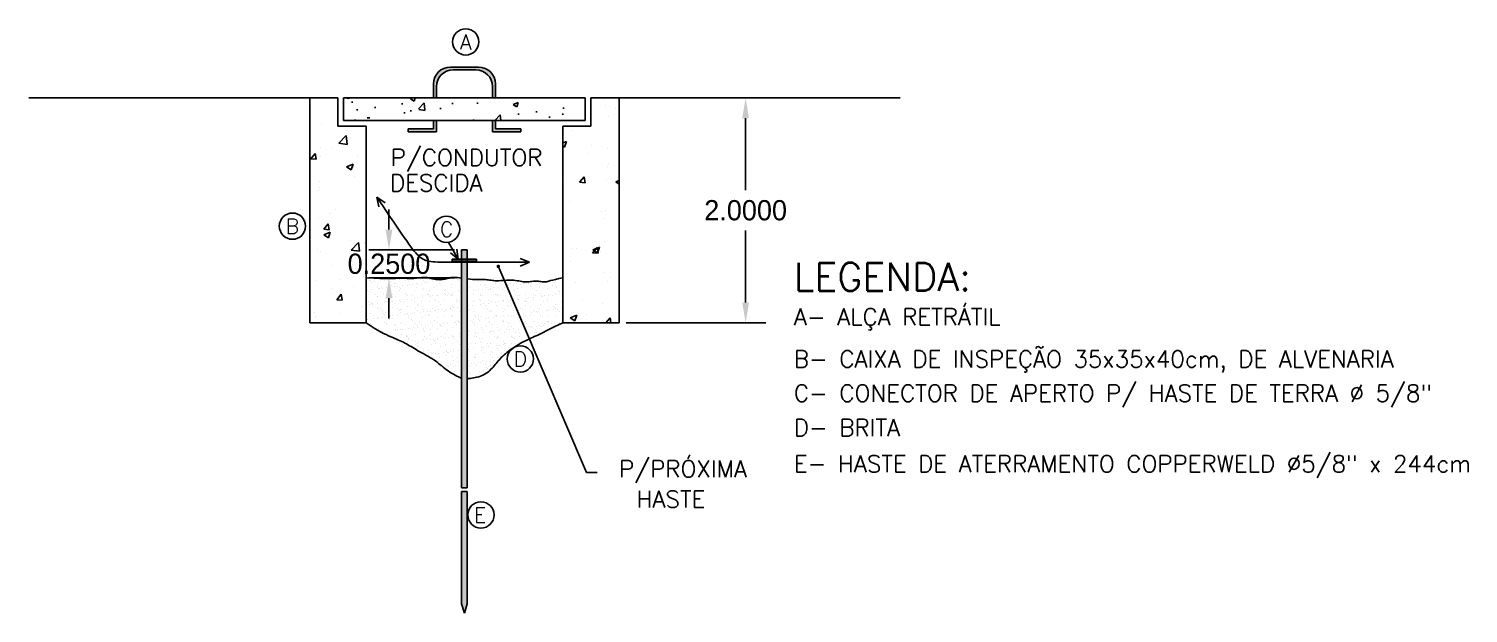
# Model space of a CAD drawing. Header units: millimetres. Extents: x -260 to 5539, y -1903 to 1459.
# Drawn here: x 2512.64 to 2525.44, y 785.87 to 791.07 of the extents above; entities that cross this region are included whole.
import ezdxf
from ezdxf.enums import TextEntityAlignment as Align

# ---------------------------------------------------------------- set-up
doc = ezdxf.new("R2010")
doc.units = ezdxf.units.MM
doc.layers.add('A-PEN-W', color=7, linetype='Continuous')
doc.styles.add('SIMPLEX', font='simplex.shx')
doc.dimstyles.get("Standard").update_dxf_attribs({"dimtxt": 0.18, "dimasz": 0.18, "dimexe": 0.18, "dimexo": 0.0625, "dimgap": 0.09, "dimtad": 0, "dimtih": 1, "dimtoh": 1, "dimdec": 4, "dimzin": 0, "dimdsep": 46, "dimtxsty": 'Standard', "dimcen": 0.09, "dimadec": 0, "dimazin": 0, "dimtfac": 1, "dimtdec": 4, "dimtofl": 0, "dimtmove": 0, "dimatfit": 3, "dimfxl": 1, "dimtolj": 1, "dimtzin": 0, "dimarcsym": 0})

# ---------------------------------------------------------------- blocks, each defined once
blk = doc.blocks.new('*D27')
at = {"color": 0, "lineweight": -2}
for p, q in [((531.398, 261.51), (532.641, 261.51)), ((532.461, 261.33), (532.461, 260.69)), ((532.461, 259.69), (532.461, 260.33)), ((531.398, 259.51), (532.641, 259.51))]:
    blk.add_line(p, q, dxfattribs=at)
at = {"color": 0}
for points in [[(532.431, 261.33), (532.491, 261.33), (532.461, 261.51)], [(532.431, 259.69), (532.491, 259.69), (532.461, 259.51)]]:
    blk.add_solid(points, dxfattribs=at)
at = {"layer": 'Defpoints', "color": 0}
for p in [(531.335, 261.51), (531.335, 259.51), (532.461, 259.51)]:
    blk.add_point(p, dxfattribs=at)
at = {"color": 0, "insert": (532.461, 260.51), "char_height": 0.18, "attachment_point": 5}
blk.add_mtext('\\A1;2.0000', dxfattribs=at)
blk = doc.blocks.new('*D28')
at = {"color": 0, "lineweight": -2}
for p, q in [((529.289, 260.339), (529.289, 260.519)), ((529.873, 260.159), (529.109, 260.159)), ((529.873, 259.909), (529.109, 259.909)), ((529.289, 259.729), (529.289, 259.549))]:
    blk.add_line(p, q, dxfattribs=at)
at = {"color": 0}
for points in [[(529.259, 260.339), (529.319, 260.339), (529.289, 260.159)], [(529.259, 259.729), (529.319, 259.729), (529.289, 259.909)]]:
    blk.add_solid(points, dxfattribs=at)
at = {"layer": 'Defpoints', "color": 0}
for p in [(529.935, 260.159), (529.289, 259.909), (529.935, 259.909)]:
    blk.add_point(p, dxfattribs=at)
at = {"color": 0, "insert": (529.289, 260.034), "char_height": 0.18, "attachment_point": 5}
blk.add_mtext('\\A1;0.2500', dxfattribs=at)
blk = doc.blocks.new('DOT')
at = {"color": 0, "linetype": 'ByBlock'}
blk.add_line((-0.5, 0), (-1, 0), dxfattribs=at)
at = {"color": 0, "linetype": 'ByBlock', "const_width": 0.5}
blk.add_lwpolyline([(-0.25, 0, 1), (0.25, 0, 1)], format="xyb", close=True, dxfattribs=at)
blk = doc.blocks.new('*X26')
at = {"color": 0}
for p, q in [((234.62, -599.76), (234.62, -599.76)), ((234.89, -606.01), (234.89, -606.01)), ((236.13, -600.98), (236.13, -600.98)), ((236.32, -606.76), (236.32, -606.76)), ((236.85, -600.9), (236.85, -600.9)), ((237.23, -602.15), (237.23, -602.15)), ((237.33, -605.69), (237.33, -605.69)), ((238.12, -601.71), (238.12, -601.71)), ((240.22, -604.89), (240.22, -604.89)), ((240.36, -603.65), (240.36, -603.65)), ((240.77, -605.4), (240.77, -605.4)), ((241.4, -605.15), (241.4, -605.15)), ((242.67, -604.61), (242.67, -604.61)), ((242.96, -604.94), (242.96, -604.94)), ((244.23, -600.68), (244.23, -600.68)), ((244.42, -606.46), (244.42, -606.46)), ((245.4, -604.62), (245.4, -604.62)), ((246.2, -600.88), (246.2, -600.88)), ((247.46, -601.69), (247.46, -601.69)), ((248.04, -603.69), (248.04, -603.69)), ((249.23, -602.26), (249.23, -602.26)), ((249.48, -604.09), (249.48, -604.09)), ((249.79, -602.76), (249.79, -602.76)), ((251.04, -603.88), (251.04, -603.88)), ((252.01, -604.59), (252.01, -604.59)), ((252.08, -600.58), (252.08, -600.58)), ((252.27, -606.36), (252.27, -606.36)), ((252.4, -605.15), (252.4, -605.15)), ((253.48, -603.56), (253.48, -603.56)), ((255.54, -600.87), (255.54, -600.87)), ((256.14, -603.4), (256.14, -603.4)), ((256.8, -601.67), (256.8, -601.67)), ((257.55, -603.02), (257.55, -603.02)), ((258.81, -600.13), (258.81, -600.13)), ((259.11, -602.82), (259.11, -602.82)), ((259.76, -600.62), (259.76, -600.62)), ((259.95, -606.4), (259.95, -606.4)), ((261.36, -604.57), (261.36, -604.57)), ((261.42, -602.52), (261.42, -602.52)), ((261.55, -602.5), (261.55, -602.5)), ((263.99, -603.3), (263.99, -603.3)), ((264.4, -605.26), (264.4, -605.26)), ((264.88, -600.85), (264.88, -600.85)), ((264.95, -605.76), (264.95, -605.76)), ((265.63, -601.96), (265.63, -601.96)), ((266.15, -601.65), (266.15, -601.65)), ((267.19, -601.76), (267.19, -601.76)), ((267.86, -600.33), (267.86, -600.33)), ((268.05, -606.11), (268.05, -606.11)), ((269.63, -601.43), (269.63, -601.43)), ((270.7, -604.56), (270.7, -604.56)), ((271.67, -603.33), (271.67, -603.33)), ((273.42, -602.62), (273.42, -602.62)), ((273.7, -600.9), (273.7, -600.9)), ((273.97, -603.13), (273.97, -603.13)), ((274.22, -600.83), (274.22, -600.83)), ((275.26, -600.69), (275.26, -600.69)), ((275.49, -601.64), (275.49, -601.64)), ((275.71, -600.23), (275.71, -600.23)), ((275.9, -606.01), (275.9, -606.01)), ((276.58, -605.52), (276.58, -605.52)), ((277.7, -600.37), (277.7, -600.37)), ((279.77, -603.04), (279.77, -603.04)), ((280.04, -604.54), (280.04, -604.54)), ((281.78, -599.83), (281.78, -599.83)), ((282.44, -599.99), (282.44, -599.99)), ((282.99, -600.5), (282.99, -600.5)), ((283.34, -599.63), (283.34, -599.63)), ((283.39, -600.27), (283.39, -600.27)), ((283.57, -600.81), (283.57, -600.81)), ((283.58, -606.05), (283.58, -606.05)), ((284.83, -601.62), (284.83, -601.62)), ((234.36, -610.42), (234.36, -610.42)), ((235.75, -612.14), (235.75, -612.14)), ((236.09, -613.62), (236.09, -613.62)), ((236.51, -612.54), (236.51, -612.54)), ((237.35, -613.16), (237.35, -613.16)), ((237.65, -613.41), (237.65, -613.41)), ((237.9, -613.66), (237.9, -613.66)), ((239.28, -608.41), (239.28, -608.41)), ((240.09, -613.09), (240.09, -613.09)), ((240.54, -609.22), (240.54, -609.22)), ((240.55, -609.43), (240.55, -609.43)), ((243.38, -607.79), (243.38, -607.79)), ((244.17, -612.55), (244.17, -612.55)), ((244.61, -612.25), (244.61, -612.25)), ((245.1, -612.12), (245.1, -612.12)), ((245.73, -612.35), (245.73, -612.35)), ((246.36, -610.52), (246.36, -610.52)), ((246.92, -611.03), (246.92, -611.03)), ((248.17, -612.03), (248.17, -612.03)), ((248.23, -609.47), (248.23, -609.47)), ((248.62, -608.39), (248.62, -608.39)), ((249.53, -613.42), (249.53, -613.42)), ((249.88, -609.2), (249.88, -609.2)), ((252.24, -611.49), (252.24, -611.49)), ((252.46, -612.14), (252.46, -612.14)), ((253.8, -611.28), (253.8, -611.28)), ((254.44, -612.1), (254.44, -612.1)), ((255.38, -607.89), (255.38, -607.89)), ((255.94, -608.4), (255.94, -608.4)), ((256.24, -610.96), (256.24, -610.96)), ((256.33, -609.18), (256.33, -609.18)), ((257.96, -608.38), (257.96, -608.38)), ((258.55, -610.79), (258.55, -610.79)), ((259.23, -609.18), (259.23, -609.18)), ((260.14, -612.18), (260.14, -612.18)), ((260.32, -610.43), (260.32, -610.43)), ((261.53, -613.52), (261.53, -613.52)), ((261.88, -610.22), (261.88, -610.22)), ((262.09, -614.03), (262.09, -614.03)), ((263.78, -612.09), (263.78, -612.09)), ((264.18, -609.08), (264.18, -609.08)), ((264.32, -609.9), (264.32, -609.9)), ((267.3, -608.36), (267.3, -608.36)), ((267.56, -608.16), (267.56, -608.16)), ((268.24, -611.89), (268.24, -611.89)), ((268.39, -609.36), (268.39, -609.36)), ((268.57, -609.17), (268.57, -609.17)), ((269.95, -609.16), (269.95, -609.16)), ((270.55, -610.89), (270.55, -610.89)), ((271.1, -611.4), (271.1, -611.4)), ((271.86, -609.11), (271.86, -609.11)), ((272.39, -608.84), (272.39, -608.84)), ((273.12, -612.07), (273.12, -612.07)), ((273.71, -613.79), (273.71, -613.79)), ((276.09, -611.79), (276.09, -611.79)), ((276.47, -608.3), (276.47, -608.3)), ((276.65, -608.34), (276.65, -608.34)), ((277.91, -609.15), (277.91, -609.15)), ((278.03, -608.1), (278.03, -608.1)), ((279.57, -608.26), (279.57, -608.26)), ((279.96, -608.82), (279.96, -608.82)), ((280.12, -608.76), (280.12, -608.76)), ((280.47, -607.77), (280.47, -607.77)), ((282.46, -612.05), (282.46, -612.05)), ((282.73, -611.16), (282.73, -611.16)), ((283.77, -611.83), (283.77, -611.83)), ((284.54, -607.24), (284.54, -607.24)), ((234.48, -621.42), (234.48, -621.42)), ((234.78, -621.56), (234.78, -621.56)), ((235.03, -621.93), (235.03, -621.93)), ((236.7, -618.32), (236.7, -618.32)), ((238.18, -619.65), (238.18, -619.65)), ((238.86, -621.02), (238.86, -621.02)), ((240.42, -620.81), (240.42, -620.81)), ((240.51, -616.05), (240.51, -616.05)), ((240.74, -615.21), (240.74, -615.21)), ((240.93, -620.99), (240.93, -620.99)), ((241.7, -615.92), (241.7, -615.92)), ((242.86, -620.49), (242.86, -620.49)), ((242.96, -616.73), (242.96, -616.73)), ((243.5, -618.79), (243.5, -618.79)), ((244.05, -619.3), (244.05, -619.3)), ((244.8, -618.03), (244.8, -618.03)), ((246.66, -621.69), (246.66, -621.69)), ((246.93, -619.96), (246.93, -619.96)), ((247.52, -619.63), (247.52, -619.63)), ((248.42, -615.25), (248.42, -615.25)), ((248.49, -619.75), (248.49, -619.75)), ((248.6, -621.03), (248.6, -621.03)), ((250.93, -619.43), (250.93, -619.43)), ((251.04, -615.91), (251.04, -615.91)), ((252.31, -616.71), (252.31, -616.71)), ((252.51, -616.16), (252.51, -616.16)), ((252.65, -617.93), (252.65, -617.93)), ((253.07, -616.66), (253.07, -616.66)), ((255.01, -618.89), (255.01, -618.89)), ((255.68, -619.06), (255.68, -619.06)), ((256.52, -614.96), (256.52, -614.96)), ((256.57, -618.69), (256.57, -618.69)), ((256.71, -620.74), (256.71, -620.74)), ((256.86, -619.61), (256.86, -619.61)), ((258.66, -621.79), (258.66, -621.79)), ((259.01, -618.37), (259.01, -618.37)), ((260.32, -617.96), (260.32, -617.96)), ((260.38, -615.89), (260.38, -615.89)), ((261.65, -616.7), (261.65, -616.7)), ((263.08, -617.83), (263.08, -617.83)), ((264.37, -614.86), (264.37, -614.86)), ((264.56, -620.64), (264.56, -620.64)), ((264.64, -617.62), (264.64, -617.62)), ((264.7, -616.42), (264.7, -616.42)), ((266.2, -619.6), (266.2, -619.6)), ((267.08, -617.3), (267.08, -617.3)), ((267.68, -619.16), (267.68, -619.16)), ((268.23, -619.67), (268.23, -619.67)), ((268.43, -617.67), (268.43, -617.67)), ((269.73, -615.87), (269.73, -615.87)), ((270.84, -622.06), (270.84, -622.06)), ((270.99, -616.68), (270.99, -616.68)), ((271.16, -616.77), (271.16, -616.77)), ((272.05, -614.89), (272.05, -614.89)), ((272.23, -620.67), (272.23, -620.67)), ((272.72, -616.56), (272.72, -616.56)), ((275.16, -616.24), (275.16, -616.24)), ((275.55, -619.58), (275.55, -619.58)), ((276.28, -617.57), (276.28, -617.57)), ((276.7, -616.53), (276.7, -616.53)), ((277.25, -617.03), (277.25, -617.03)), ((279.07, -615.86), (279.07, -615.86)), ((279.23, -615.7), (279.23, -615.7)), ((279.86, -619.42), (279.86, -619.42)), ((280.15, -614.6), (280.15, -614.6)), ((280.33, -616.66), (280.33, -616.66)), ((280.34, -620.38), (280.34, -620.38)), ((280.79, -615.5), (280.79, -615.5)), ((282.85, -622.16), (282.85, -622.16)), ((283.23, -615.18), (283.23, -615.18)), ((283.95, -617.61), (283.95, -617.61)), ((284.89, -619.56), (284.89, -619.56)), ((234.78, -623.45), (234.78, -623.45)), ((236.04, -624.26), (236.04, -624.26)), ((236.88, -624.1), (236.88, -624.1)), ((237.64, -624.32), (237.64, -624.32)), ((240.6, -627.16), (240.6, -627.16)), ((240.63, -627.06), (240.63, -627.06)), ((241.12, -626.77), (241.12, -626.77)), ((241.18, -627.56), (241.18, -627.56)), ((243.18, -628.22), (243.18, -628.22)), ((244.12, -623.44), (244.12, -623.44)), ((244.99, -623.81), (244.99, -623.81)), ((245.18, -629.59), (245.18, -629.59)), ((245.39, -624.24), (245.39, -624.24)), ((245.62, -627.9), (245.62, -627.9)), ((248.79, -626.81), (248.79, -626.81)), ((249.64, -624.42), (249.64, -624.42)), ((249.7, -627.36), (249.7, -627.36)), ((249.94, -627.14), (249.94, -627.14)), ((250.2, -624.93), (250.2, -624.93)), ((251.26, -627.15), (251.26, -627.15)), ((252.81, -627.32), (252.81, -627.32)), ((252.84, -623.71), (252.84, -623.71)), ((253.03, -629.49), (253.03, -629.49)), ((253.46, -623.42), (253.46, -623.42)), ((253.7, -626.83), (253.7, -626.83)), ((254.73, -624.23), (254.73, -624.23)), ((256.9, -626.52), (256.9, -626.52)), ((257.77, -626.3), (257.77, -626.3)), ((259.22, -622.3), (259.22, -622.3)), ((259.28, -627.13), (259.28, -627.13)), ((259.33, -626.09), (259.33, -626.09)), ((260.51, -623.74), (260.51, -623.74)), ((260.7, -629.52), (260.7, -629.52)), ((261.77, -625.77), (261.77, -625.77)), ((261.83, -624.69), (261.83, -624.69)), ((262.81, -623.4), (262.81, -623.4)), ((264.07, -624.21), (264.07, -624.21)), ((264.75, -626.42), (264.75, -626.42)), ((264.81, -627.43), (264.81, -627.43)), ((265.36, -627.93), (265.36, -627.93)), ((265.85, -625.23), (265.85, -625.23)), ((267.41, -625.03), (267.41, -625.03)), ((268.62, -623.45), (268.62, -623.45)), ((268.63, -627.11), (268.63, -627.11)), ((268.81, -629.23), (268.81, -629.23)), ((269.85, -624.71), (269.85, -624.71)), ((272.15, -623.39), (272.15, -623.39)), ((272.42, -626.46), (272.42, -626.46)), ((273.41, -624.19), (273.41, -624.19)), ((273.83, -624.79), (273.83, -624.79)), ((273.92, -624.17), (273.92, -624.17)), ((274.38, -625.3), (274.38, -625.3)), ((275.49, -623.97), (275.49, -623.97)), ((276.47, -623.35), (276.47, -623.35)), ((276.66, -629.13), (276.66, -629.13)), ((276.99, -627.69), (276.99, -627.69)), ((277.92, -623.64), (277.92, -623.64)), ((277.97, -627.09), (277.97, -627.09)), ((280.53, -626.16), (280.53, -626.16)), ((281.49, -623.37), (281.49, -623.37)), ((282, -623.11), (282, -623.11)), ((282.76, -624.17), (282.76, -624.17)), ((283.4, -622.67), (283.4, -622.67)), ((283.56, -622.9), (283.56, -622.9)), ((284.14, -623.39), (284.14, -623.39)), ((284.33, -629.17), (284.33, -629.17)), ((255.79, -630.06), (255.79, -630.06)), ((255.89, -630.93), (255.89, -630.93)), ((256.35, -630.57), (256.35, -630.57)), ((256.46, -634.24), (256.46, -634.24)), ((257.09, -632.3), (257.09, -632.3)), ((257.15, -631.74), (257.15, -631.74)), ((258.96, -632.96), (258.96, -632.96)), ((260.54, -633.7), (260.54, -633.7)), ((260.89, -635.3), (260.89, -635.3)), ((261.71, -634.64), (261.71, -634.64)), ((261.94, -635.69), (261.94, -635.69)), ((262.1, -633.49), (262.1, -633.49)), ((262.5, -636.2), (262.5, -636.2)), ((264.54, -633.17), (264.54, -633.17)), ((264.94, -632.2), (264.94, -632.2)), ((265.23, -630.91), (265.23, -630.91)), ((266.49, -631.72), (266.49, -631.72)), ((267.97, -630.32), (267.97, -630.32)), ((268.61, -632.64), (268.61, -632.64)), ((268.99, -635.01), (268.99, -635.01)), ((270.18, -632.43), (270.18, -632.43)), ((270.96, -633.06), (270.96, -633.06)), ((271.05, -634.62), (271.05, -634.62)), ((271.51, -633.57), (271.51, -633.57)), ((272.61, -632.24), (272.61, -632.24)), ((272.62, -632.11), (272.62, -632.11)), ((274.12, -635.96), (274.12, -635.96)), ((274.57, -630.9), (274.57, -630.9)), ((275.84, -631.7), (275.84, -631.7)), ((276.69, -631.57), (276.69, -631.57)), ((276.85, -634.91), (276.85, -634.91)), ((278.25, -631.37), (278.25, -631.37)), ((279.98, -630.43), (279.98, -630.43)), ((280.39, -634.61), (280.39, -634.61)), ((280.53, -630.93), (280.53, -630.93)), ((280.69, -631.05), (280.69, -631.05)), ((280.71, -631.94), (280.71, -631.94)), ((283.14, -633.33), (283.14, -633.33)), ((283.91, -630.88), (283.91, -630.88)), ((284.52, -634.95), (284.52, -634.95)), ((284.77, -630.51), (284.77, -630.51)), ((285.18, -631.69), (285.18, -631.69)), ((265.1, -638.59), (265.1, -638.59)), ((265.13, -637.98), (265.13, -637.98)), ((267.31, -640.58), (267.31, -640.58)), ((267.65, -638.43), (267.65, -638.43)), ((268.09, -641.33), (268.09, -641.33)), ((268.64, -641.83), (268.64, -641.83)), ((268.92, -639.23), (268.92, -639.23)), ((269.18, -640.79), (269.18, -640.79)), ((271.38, -640.04), (271.38, -640.04)), ((272.8, -638.02), (272.8, -638.02)), ((272.94, -639.83), (272.94, -639.83)), ((272.99, -643.8), (272.99, -643.8)), ((273.47, -642.13), (273.47, -642.13)), ((275.38, -639.51), (275.38, -639.51)), ((276.99, -638.41), (276.99, -638.41)), ((277.04, -640.69), (277.04, -640.69)), ((277.11, -638.69), (277.11, -638.69)), ((277.66, -639.2), (277.66, -639.2)), ((278.26, -639.22), (278.26, -639.22)), ((279.46, -638.98), (279.46, -638.98)), ((280.27, -641.59), (280.27, -641.59)), ((280.9, -637.72), (280.9, -637.72)), ((281.02, -638.77), (281.02, -638.77)), ((281.09, -643.5), (281.09, -643.5)), ((282.81, -642.12), (282.81, -642.12)), ((283.26, -644.33), (283.26, -644.33)), ((283.46, -638.45), (283.46, -638.45)), ((283.81, -644.84), (283.81, -644.84)), ((284.71, -640.73), (284.71, -640.73)), ((275.71, -647.24), (275.71, -647.24)), ((277.23, -646.47), (277.23, -646.47)), ((278.15, -646.92), (278.15, -646.92)), ((279.42, -645.92), (279.42, -645.92)), ((280.68, -646.73), (280.68, -646.73)), ((281.28, -649.29), (281.28, -649.29)), ((282.22, -646.38), (282.22, -646.38)), ((283.78, -646.17), (283.78, -646.17)), ((284.9, -646.51), (284.9, -646.51)), ((285.09, -652.29), (285.09, -652.29)), ((285.24, -649.63), (285.24, -649.63))]:
    blk.add_line(p, q, dxfattribs=at)
blk = doc.blocks.new('*X25')
at = {"color": 0}
for p, q in [((288.54, -606.71), (288.54, -606.71)), ((288.59, -605.63), (288.59, -605.63)), ((289.14, -606.13), (289.14, -606.13)), ((289.38, -604.52), (289.38, -604.52)), ((291.68, -605.75), (291.68, -605.75)), ((292.62, -606.17), (292.62, -606.17)), ((292.91, -600.8), (292.91, -600.8)), ((294.17, -601.6), (294.17, -601.6)), ((294.18, -605.97), (294.18, -605.97)), ((295.3, -602.98), (295.3, -602.98)), ((296.62, -605.65), (296.62, -605.65)), ((297.61, -602.99), (297.61, -602.99)), ((298.16, -603.5), (298.16, -603.5)), ((298.73, -604.51), (298.73, -604.51)), ((299.53, -605.65), (299.53, -605.65)), ((300.69, -605.11), (300.69, -605.11)), ((300.77, -605.89), (300.77, -605.89)), ((302.25, -604.91), (302.25, -604.91)), ((303.4, -602.69), (303.4, -602.69)), ((303.52, -601.59), (303.52, -601.59)), ((304.69, -604.58), (304.69, -604.58)), ((307.21, -605.69), (307.21, -605.69)), ((308.07, -604.49), (308.07, -604.49)), ((308.77, -604.05), (308.77, -604.05)), ((309.79, -603.26), (309.79, -603.26)), ((310.33, -603.84), (310.33, -603.84)), ((311.25, -602.59), (311.25, -602.59)), ((311.59, -600.76), (311.59, -600.76)), ((312.77, -603.52), (312.77, -603.52)), ((312.77, -605.99), (312.77, -605.99)), ((312.86, -601.57), (312.86, -601.57)), ((313.33, -606.5), (313.33, -606.5)), ((315.31, -605.4), (315.31, -605.4)), ((316.84, -602.99), (316.84, -602.99)), ((317.41, -604.47), (317.41, -604.47)), ((318.41, -602.78), (318.41, -602.78)), ((318.93, -602.62), (318.93, -602.62)), ((320.84, -602.46), (320.84, -602.46)), ((321.79, -603.36), (321.79, -603.36)), ((322.2, -601.55), (322.2, -601.55)), ((322.34, -603.87), (322.34, -603.87)), ((323.16, -605.3), (323.16, -605.3)), ((324.92, -601.92), (324.92, -601.92)), ((324.95, -606.26), (324.95, -606.26)), ((326.48, -601.72), (326.48, -601.72)), ((326.75, -604.45), (326.75, -604.45)), ((327.03, -602.33), (327.03, -602.33)), ((330.84, -605.34), (330.84, -605.34)), ((331.54, -601.54), (331.54, -601.54)), ((333.97, -603.63), (333.97, -603.63)), ((334.56, -600.65), (334.56, -600.65)), ((334.88, -602.23), (334.88, -602.23)), ((336.1, -604.44), (336.1, -604.44)), ((336.96, -606.36), (336.96, -606.36)), ((337, -600.33), (337, -600.33)), ((338.94, -605.04), (338.94, -605.04)), ((288.87, -614.44), (288.87, -614.44)), ((291.31, -614.11), (291.31, -614.11)), ((291.75, -608.52), (291.75, -608.52)), ((291.81, -612.03), (291.81, -612.03)), ((291.87, -611.53), (291.87, -611.53)), ((294.74, -611.26), (294.74, -611.26)), ((295.29, -611.77), (295.29, -611.77)), ((295.33, -608.31), (295.33, -608.31)), ((295.38, -613.58), (295.38, -613.58)), ((295.49, -608.76), (295.49, -608.76)), ((296.6, -609.12), (296.6, -609.12)), ((296.95, -613.37), (296.95, -613.37)), ((297.9, -614.16), (297.9, -614.16)), ((299.38, -613.05), (299.38, -613.05)), ((299.72, -611.43), (299.72, -611.43)), ((301.15, -612.02), (301.15, -612.02)), ((303.46, -612.51), (303.46, -612.51)), ((303.59, -608.47), (303.59, -608.47)), ((303.75, -608.63), (303.75, -608.63)), ((303.78, -614.25), (303.78, -614.25)), ((304.31, -609.13), (304.31, -609.13)), ((304.67, -608.29), (304.67, -608.29)), ((305.02, -612.31), (305.02, -612.31)), ((305.94, -609.1), (305.94, -609.1)), ((306.92, -611.52), (306.92, -611.52)), ((307.4, -611.47), (307.4, -611.47)), ((307.46, -611.99), (307.46, -611.99)), ((309.9, -614.26), (309.9, -614.26)), ((310.49, -612), (310.49, -612)), ((311.44, -608.37), (311.44, -608.37)), ((311.53, -611.45), (311.53, -611.45)), ((311.63, -614.15), (311.63, -614.15)), ((313.1, -611.25), (313.1, -611.25)), ((314.02, -608.28), (314.02, -608.28)), ((315.28, -609.08), (315.28, -609.08)), ((315.5, -611.18), (315.5, -611.18)), ((315.54, -610.92), (315.54, -610.92)), ((315.94, -608.89), (315.94, -608.89)), ((318.92, -611.63), (318.92, -611.63)), ((319.12, -608.4), (319.12, -608.4)), ((319.3, -614.18), (319.3, -614.18)), ((319.47, -612.13), (319.47, -612.13)), ((319.61, -610.39), (319.61, -610.39)), ((319.83, -611.98), (319.83, -611.98)), ((321.17, -610.18), (321.17, -610.18)), ((323.35, -611.08), (323.35, -611.08)), ((323.36, -608.26), (323.36, -608.26)), ((323.61, -609.86), (323.61, -609.86)), ((324.62, -609.07), (324.62, -609.07)), ((327.22, -608.11), (327.22, -608.11)), ((327.41, -613.89), (327.41, -613.89)), ((327.69, -609.33), (327.69, -609.33)), ((327.94, -608.99), (327.94, -608.99)), ((328.49, -609.5), (328.49, -609.5)), ((329.18, -611.97), (329.18, -611.97)), ((329.25, -609.12), (329.25, -609.12)), ((331.02, -611.12), (331.02, -611.12)), ((331.1, -611.89), (331.1, -611.89)), ((331.69, -608.8), (331.69, -608.8)), ((332.7, -608.24), (332.7, -608.24)), ((333.97, -609.05), (333.97, -609.05)), ((335.07, -608.01), (335.07, -608.01)), ((335.26, -613.79), (335.26, -613.79)), ((335.76, -608.26), (335.76, -608.26)), ((337.32, -608.06), (337.32, -608.06)), ((337.51, -606.87), (337.51, -606.87)), ((338.52, -611.95), (338.52, -611.95)), ((339.13, -610.82), (339.13, -610.82)), ((288.41, -615.84), (288.41, -615.84)), ((288.88, -616.79), (288.88, -616.79)), ((289.68, -616.65), (289.68, -616.65)), ((290.07, -622.04), (290.07, -622.04)), ((291.64, -621.84), (291.64, -621.84)), ((291.87, -619.53), (291.87, -619.53)), ((292.06, -617.31), (292.06, -617.31)), ((292.42, -620.03), (292.42, -620.03)), ((294.08, -621.52), (294.08, -621.52)), ((294.23, -619.55), (294.23, -619.55)), ((295.67, -614.54), (295.67, -614.54)), ((295.86, -620.32), (295.86, -620.32)), ((297.75, -615.82), (297.75, -615.82)), ((298.15, -620.98), (298.15, -620.98)), ((299.02, -616.63), (299.02, -616.63)), ((299.71, -620.78), (299.71, -620.78)), ((299.91, -617.21), (299.91, -617.21)), ((300.89, -616.89), (300.89, -616.89)), ((301.44, -617.4), (301.44, -617.4)), ((302.15, -620.45), (302.15, -620.45)), ((303.57, -619.53), (303.57, -619.53)), ((303.97, -620.03), (303.97, -620.03)), ((304.05, -619.79), (304.05, -619.79)), ((306.23, -619.92), (306.23, -619.92)), ((307.1, -615.81), (307.1, -615.81)), ((307.58, -617.25), (307.58, -617.25)), ((307.79, -619.71), (307.79, -619.71)), ((308.36, -616.61), (308.36, -616.61)), ((310.23, -619.39), (310.23, -619.39)), ((310.46, -614.77), (310.46, -614.77)), ((311.82, -619.93), (311.82, -619.93)), ((312.92, -619.51), (312.92, -619.51)), ((313.07, -617.16), (313.07, -617.16)), ((314.3, -618.85), (314.3, -618.85)), ((315.69, -616.96), (315.69, -616.96)), ((315.86, -618.65), (315.86, -618.65)), ((316.05, -619.9), (316.05, -619.9)), ((316.44, -615.79), (316.44, -615.79)), ((316.61, -620.4), (316.61, -620.4)), ((317.7, -616.59), (317.7, -616.59)), ((318.3, -618.33), (318.3, -618.33)), ((319.49, -619.96), (319.49, -619.96)), ((322.08, -614.53), (322.08, -614.53)), ((322.26, -619.5), (322.26, -619.5)), ((322.38, -617.79), (322.38, -617.79)), ((323.54, -616.86), (323.54, -616.86)), ((323.94, -617.59), (323.94, -617.59)), ((325.07, -617.26), (325.07, -617.26)), ((325.62, -617.77), (325.62, -617.77)), ((325.78, -615.77), (325.78, -615.77)), ((326.38, -617.27), (326.38, -617.27)), ((327.05, -616.58), (327.05, -616.58)), ((327.6, -619.67), (327.6, -619.67)), ((328.23, -620.16), (328.23, -620.16)), ((330.45, -616.73), (330.45, -616.73)), ((331.21, -616.9), (331.21, -616.9)), ((331.6, -619.48), (331.6, -619.48)), ((332.01, -616.52), (332.01, -616.52)), ((334.09, -614.63), (334.09, -614.63)), ((334.45, -616.2), (334.45, -616.2)), ((334.64, -615.14), (334.64, -615.14)), ((335.12, -615.75), (335.12, -615.75)), ((335.45, -619.57), (335.45, -619.57)), ((336.39, -616.56), (336.39, -616.56)), ((337.25, -617.53), (337.25, -617.53)), ((338.53, -615.67), (338.53, -615.67)), ((288.38, -626.06), (288.38, -626.06)), ((289, -627.79), (289, -627.79)), ((289.55, -628.3), (289.55, -628.3)), ((290.83, -623.35), (290.83, -623.35)), ((292.1, -624.16), (292.1, -624.16)), ((292.25, -623.1), (292.25, -623.1)), ((292.44, -628.88), (292.44, -628.88)), ((292.84, -629.45), (292.84, -629.45)), ((294.4, -629.24), (294.4, -629.24)), ((295.03, -622.43), (295.03, -622.43)), ((296.05, -626.1), (296.05, -626.1)), ((296.65, -627.06), (296.65, -627.06)), ((296.84, -628.92), (296.84, -628.92)), ((298.02, -625.16), (298.02, -625.16)), ((298.57, -625.67), (298.57, -625.67)), ((300.1, -623), (300.1, -623)), ((300.18, -623.33), (300.18, -623.33)), ((300.29, -628.78), (300.29, -628.78)), ((300.92, -628.38), (300.92, -628.38)), ((301.18, -628.06), (301.18, -628.06)), ((301.44, -624.14), (301.44, -624.14)), ((302.48, -628.18), (302.48, -628.18)), ((304.16, -625.81), (304.16, -625.81)), ((304.92, -627.86), (304.92, -627.86)), ((306, -627.04), (306, -627.04)), ((307.03, -622.53), (307.03, -622.53)), ((307.59, -623.04), (307.59, -623.04)), ((307.77, -623.03), (307.77, -623.03)), ((307.96, -628.81), (307.96, -628.81)), ((308.99, -627.32), (308.99, -627.32)), ((309.52, -623.32), (309.52, -623.32)), ((310.2, -625.43), (310.2, -625.43)), ((310.55, -627.12), (310.55, -627.12)), ((310.78, -624.12), (310.78, -624.12)), ((312.01, -625.71), (312.01, -625.71)), ((312.99, -626.79), (312.99, -626.79)), ((313.18, -628.16), (313.18, -628.16)), ((313.74, -628.67), (313.74, -628.67)), ((315.34, -627.03), (315.34, -627.03)), ((315.88, -622.74), (315.88, -622.74)), ((316.06, -628.52), (316.06, -628.52)), ((317.07, -626.26), (317.07, -626.26)), ((318.63, -626.05), (318.63, -626.05)), ((318.86, -623.3), (318.86, -623.3)), ((319.22, -622.79), (319.22, -622.79)), ((319.68, -625.74), (319.68, -625.74)), ((320.13, -624.11), (320.13, -624.11)), ((321.07, -625.73), (321.07, -625.73)), ((322.2, -625.53), (322.2, -625.53)), ((322.75, -626.04), (322.75, -626.04)), ((323.73, -622.64), (323.73, -622.64)), ((323.92, -628.42), (323.92, -628.42)), ((324.68, -627.01), (324.68, -627.01)), ((325.14, -625.2), (325.14, -625.2)), ((325.36, -628.43), (325.36, -628.43)), ((326.7, -624.99), (326.7, -624.99)), ((327.79, -625.45), (327.79, -625.45)), ((328.2, -623.28), (328.2, -623.28)), ((329.14, -624.67), (329.14, -624.67)), ((329.47, -624.09), (329.47, -624.09)), ((331.22, -622.9), (331.22, -622.9)), ((331.4, -622.68), (331.4, -622.68)), ((331.77, -623.4), (331.77, -623.4)), ((333.22, -624.13), (333.22, -624.13)), ((334.38, -625.8), (334.38, -625.8)), ((334.78, -623.93), (334.78, -623.93)), ((337.22, -623.61), (337.22, -623.61)), ((337.55, -623.27), (337.55, -623.27)), ((288.57, -631.84), (288.57, -631.84)), ((288.77, -629.98), (288.77, -629.98)), ((289.73, -634.59), (289.73, -634.59)), ((291.53, -637.39), (291.53, -637.39)), ((292.16, -630.69), (292.16, -630.69)), ((292.62, -634.66), (292.62, -634.66)), ((293.26, -630.86), (293.26, -630.86)), ((294.52, -631.67), (294.52, -631.67)), ((295.15, -633.43), (295.15, -633.43)), ((295.61, -636.85), (295.61, -636.85)), ((295.7, -633.94), (295.7, -633.94)), ((296.24, -631.88), (296.24, -631.88)), ((297.17, -636.65), (297.17, -636.65)), ((298.31, -636.33), (298.31, -636.33)), ((299.08, -634.57), (299.08, -634.57)), ((299.61, -636.32), (299.61, -636.32)), ((300.48, -634.56), (300.48, -634.56)), ((302.6, -630.85), (302.6, -630.85)), ((303.68, -635.79), (303.68, -635.79)), ((303.86, -631.65), (303.86, -631.65)), ((304.16, -630.8), (304.16, -630.8)), ((304.34, -631.59), (304.34, -631.59)), ((304.53, -637.37), (304.53, -637.37)), ((304.72, -631.3), (304.72, -631.3)), ((305.24, -635.58), (305.24, -635.58)), ((307.33, -633.69), (307.33, -633.69)), ((307.68, -635.26), (307.68, -635.26)), ((308.15, -634.59), (308.15, -634.59)), ((308.42, -634.55), (308.42, -634.55)), ((310.31, -636.43), (310.31, -636.43)), ((310.87, -636.94), (310.87, -636.94)), ((311.76, -634.72), (311.76, -634.72)), ((311.94, -630.83), (311.94, -630.83)), ((312.2, -631.49), (312.2, -631.49)), ((313.21, -631.64), (313.21, -631.64)), ((313.32, -634.52), (313.32, -634.52)), ((315.76, -634.2), (315.76, -634.2)), ((316.25, -634.3), (316.25, -634.3)), ((316.35, -631.06), (316.35, -631.06)), ((319.87, -631.53), (319.87, -631.53)), ((321.28, -630.81), (321.28, -630.81)), ((288.76, -637.62), (288.76, -637.62)), ((288.95, -643.4), (288.95, -643.4)), ((289.09, -637.71), (289.09, -637.71)), ((289.29, -638.96), (289.29, -638.96)), ((291.86, -645.11), (291.86, -645.11)), ((292.16, -642.1), (292.16, -642.1)), ((292.28, -641.7), (292.28, -641.7)), ((292.81, -640.44), (292.81, -640.44)), ((292.83, -642.2), (292.83, -642.2)), ((294.3, -644.79), (294.3, -644.79)), ((295.44, -644.59), (295.44, -644.59)), ((295.68, -638.38), (295.68, -638.38)), ((296.43, -637.66), (296.43, -637.66)), ((296.62, -643.44), (296.62, -643.44)), ((296.94, -639.18), (296.94, -639.18)), ((298.37, -644.25), (298.37, -644.25)), ((299.93, -644.05), (299.93, -644.05)), ((300.67, -640.34), (300.67, -640.34)), ((301.29, -639.06), (301.29, -639.06)), ((301.5, -642.08), (301.5, -642.08)), ((301.85, -639.57), (301.85, -639.57)), ((302.37, -643.73), (302.37, -643.73)), ((304.46, -641.96), (304.46, -641.96)), ((304.72, -643.15), (304.72, -643.15)), ((305.02, -638.36), (305.02, -638.36)), ((306.29, -639.17), (306.29, -639.17)), ((288.76, -645.91), (288.76, -645.91)), ((289.13, -649.19), (289.13, -649.19)), ((289.41, -649.96), (289.41, -649.96)), ((289.96, -650.47), (289.96, -650.47)), ((290.03, -646.71), (290.03, -646.71)), ((290.3, -645.32), (290.3, -645.32)), ((293, -646.22), (293, -646.22)), ((293.19, -652), (293.19, -652)), ((294.58, -649.61), (294.58, -649.61)), ((296.81, -649.22), (296.81, -649.22)), ((298.1, -645.89), (298.1, -645.89)), ((298.43, -647.33), (298.43, -647.33)), ((298.98, -647.84), (298.98, -647.84)), ((299.37, -646.69), (299.37, -646.69)), ((300.85, -646.12), (300.85, -646.12)), ((288.99, -653.26), (288.99, -653.26))]:
    blk.add_line(p, q, dxfattribs=at)
blk = doc.blocks.new('*X24')
at = {"color": 0}
for p, q in [((361.59, -504.76), (361.59, -504.76)), ((362.26, -507.78), (362.26, -507.78)), ((363.81, -513.57), (363.81, -513.57)), ((367.55, -509.27), (367.55, -509.27)), ((210.63, -517.86), (210.63, -517.86)), ((344.42, -520.75), (344.42, -520.75)), ((210.04, -530), (210.04, -530)), ((215.8, -529.79), (215.8, -529.79)), ((219.06, -527.7), (219.06, -527.7)), ((219.75, -527.66), (223.64, -523.61)), ((219.75, -527.66), (224.19, -528.35)), ((222.55, -528.36), (222.55, -528.36)), ((224.19, -528.35), (223.64, -523.61)), ((339.26, -527.53), (341.18, -526.79)), ((339.26, -529.2), (340.16, -529.81)), ((340.16, -529.81), (341.18, -526.79)), ((354.4, -528.99), (354.4, -528.99)), ((204.71, -535.95), (207.13, -533.07)), ((204.71, -535.95), (207.7, -536.21)), ((207.7, -536.21), (207.12, -533.07)), ((210.02, -534.51), (210.02, -534.51)), ((229.61, -534.41), (229.61, -534.41)), ((352.52, -533.33), (352.52, -533.33)), ((363.2, -530.21), (363.2, -530.21)), ((223.81, -540.26), (227.31, -538.91)), ((223.81, -540.26), (226.29, -541.94)), ((226.29, -541.94), (227.31, -538.91)), ((227.78, -540.77), (227.78, -540.77)), ((363.06, -540.05), (363.06, -540.05)), ((363.51, -538.24), (363.51, -538.24)), ((209.4, -548.08), (209.4, -548.08)), ((209.41, -551.15), (209.41, -551.15)), ((228.34, -545.58), (228.34, -545.58)), ((341.25, -548.71), (341.25, -548.71)), ((348.17, -548.5), (350.58, -545.63)), ((348.17, -548.5), (351.16, -548.76)), ((351.16, -548.76), (350.58, -545.63)), ((362.59, -546.86), (362.59, -546.86)), ((367.52, -548.27), (369.26, -547.6)), ((367.52, -548.27), (369.26, -549.44)), ((209.12, -553.11), (209.12, -553.11)), ((342.57, -558.75), (342.57, -558.75)), ((208.8, -567.8), (208.8, -567.8)), ((215.18, -565.3), (215.18, -565.3)), ((217.71, -563.27), (217.71, -563.27)), ((234.06, -564.6), (234.06, -564.6)), ((359.67, -564.27), (359.67, -564.27)), ((361.45, -568.08), (361.45, -568.08)), ((361.99, -563.5), (361.99, -563.5)), ((211.64, -576.52), (215.14, -575.17)), ((211.65, -573.56), (214.06, -570.68)), ((211.65, -573.56), (214.64, -573.82)), ((214.64, -573.82), (214.06, -570.68)), ((214.13, -578.19), (215.14, -575.17)), ((211.64, -576.52), (214.13, -578.19)), ((226.07, -579.79), (226.07, -579.79)), ((226.38, -584.65), (230.27, -580.59)), ((230.82, -585.34), (230.27, -580.59)), ((233.45, -581.24), (233.45, -581.24)), ((233.61, -580.87), (233.61, -580.87)), ((355.1, -586.11), (357.52, -583.23)), ((355.35, -584.52), (358.86, -583.18)), ((358.09, -586.37), (357.51, -583.23)), ((357.84, -586.2), (358.85, -583.18)), ((359.03, -582.34), (359.03, -582.34)), ((361.38, -580.15), (361.38, -580.15)), ((208.19, -584.44), (208.19, -584.44)), ((209.92, -585.38), (209.92, -585.38)), ((226.38, -584.65), (230.82, -585.34)), ((343.38, -591.02), (343.38, -591.02)), ((344.27, -584.06), (344.27, -584.06)), ((346.52, -583.99), (346.52, -583.99)), ((355.1, -586.11), (358.09, -586.37)), ((355.35, -584.52), (357.84, -586.2)), ((359.53, -585.43), (359.53, -585.43)), ((215.65, -593.1), (215.65, -593.1)), ((232.84, -597.89), (232.84, -597.89)), ((232.97, -598.94), (232.97, -598.94)), ((360.77, -596.79), (360.77, -596.79)), ((207.59, -601.09), (207.59, -601.09)), ((216.12, -605.2), (216.12, -605.2)), ((220.45, -600.59), (220.45, -600.59)), ((227.63, -604.08), (227.63, -604.08)), ((345.88, -602.06), (345.88, -602.06)), ((363.36, -601.56), (363.36, -601.56)), ((364.82, -599.57), (364.82, -599.57)), ((218.59, -611.17), (221, -608.29)), ((218.59, -611.17), (221.58, -611.43)), ((221.58, -611.43), (221, -608.29)), ((349.58, -610.84), (349.58, -610.84)), ((360.16, -613.44), (360.16, -613.44)), ((206.98, -617.73), (206.98, -617.73)), ((207.3, -620.31), (207.3, -620.31)), ((219.82, -618.66), (219.82, -618.66)), ((232.23, -614.53), (232.23, -614.53)), ((343.19, -620.78), (346.69, -619.44)), ((343.19, -620.78), (345.68, -622.46)), ((345.68, -622.46), (346.69, -619.44)), ((351.66, -619.29), (351.66, -619.29)), ((362.24, -623.48), (364.45, -620.84)), ((364.94, -623.48), (364.45, -620.84))]:
    blk.add_line(p, q, dxfattribs=at)
blk = doc.blocks.new('Detalhe caixa de inspeção de aterramento')
at = {"linetype": 'Continuous'}
h = blk.add_hatch(color=4, dxfattribs=at)
h.paths.add_polyline_path([(-0.93236, 2.36607, -0.41421356), (-0.78236, 2.21607), (-0.78236, 2.11607), (-0.75736, 2.11607), (-0.75736, 2.24107, 0.41421356), (-0.90736, 2.39107), (-1.15736, 2.39107, 0.41421356), (-1.30736, 2.24107), (-1.30736, 2.11607), (-1.28236, 2.11607), (-1.28236, 2.21607, -0.41421356), (-1.13236, 2.36607)])
h.paths.add_polyline_path([(-1.30736, 1.84107), (-1.53236, 1.84107), (-1.53236, 1.81607), (-1.28236, 1.81607), (-1.28236, 1.91607), (-1.30736, 1.91607)])
h.paths.add_polyline_path([(-0.75736, 1.91607), (-0.78236, 1.91607), (-0.78236, 1.81607), (-0.53236, 1.81607), (-0.53236, 1.84107), (-0.75736, 1.84107)])
h = blk.add_hatch(dxfattribs=at)
h.set_pattern_fill('AR-CONC', color=8, scale=0.0025, style=0)
h.set_pattern_definition([(50, (-46.32477, -30.35232), (0.4554617, -0.0398477), [0.047625, -0.523875]), (355, (-46.32477, -30.35232), (-0.088107, 0.4776416), [0.0381, -0.4191]), (100.451, (-46.2868, -30.35565), (0.3673563, 0.4377917), [0.040475, -0.445225]), (46.1842, (-46.32477, -30.2253), (0.6776976, -0.105106), [0.0714375, -0.7858125]), (96.6356, (-46.2683, -30.2341), (0.5935106, 0.618564), [0.0607125, -0.6678375]), (351.184, (-46.3248, -30.2253), (0.5935115, 0.618563), [0.05715, -0.62865]), (21, (-46.26127, -30.25707), (0.3790372, -0.2556638), [0.047625, -0.523875]), (326, (-46.26127, -30.25707), (0.154505, 0.46047), [0.0381, -0.4191]), (71.4514, (-46.2297, -30.2784), (0.5335412, 0.204807), [0.040475, -0.445225]), (37.5, (-46.32477, -30.35232), (0.0077215, 0.2113876), [0, -0.41402, 0, -0.42545, 0, -0.4206875]), (7.5, (-46.32477, -30.35232), (0.1670492, 0.2504514), [0, -0.24257, 0, -0.404495, 0, -0.1603375]), (327.5, (-46.46638, -30.35232), (0.3389765, -0.01432186), [0, -0.15875, 0, -0.4953, 0, -0.657225]), (317.5, (-46.52988, -30.35232), (0.370323, 0.0635662), [0, -0.206375, 0, -0.32893, 0, -0.466725])])
h.paths.add_polyline_path([(0.04264, 1.91607), (0.04264, 2.11607), (-2.10736, 2.11607), (-2.10736, 1.91607)])
h = blk.add_hatch(color=6, dxfattribs=at)
h.paths.add_polyline_path([(-1.00736, 0.65391), (-1.04211, 0.65391), (-1.05736, 0.65391), (-1.05736, -1.35059), (-1.00736, -1.35059)])
h.paths.add_polyline_path([(-1.05736, -2.38393), (-1.03236, -2.46726), (-1.00736, -2.38393), (-1.00736, -1.38393), (-1.05736, -1.38393)])
h.paths.add_polyline_path([(-1.00736, 0.76524), (-1.05736, 0.76524), (-1.05736, 0.6819), (-1.00736, 0.6819)])
at = {"color": 4}
for p, q in [((-1.15736, 2.39107), (-0.90736, 2.39107)), ((-1.13236, 2.36607), (-0.93236, 2.36607)), ((-1.30736, 2.11607), (-1.30736, 2.24107)), ((-1.28236, 2.11607), (-1.28236, 2.21607)), ((-0.78236, 2.11607), (-0.78236, 2.21607)), ((-0.75736, 2.11607), (-0.75736, 2.24107)), ((-1.53236, 1.84107), (-1.53236, 1.81607)), ((-1.53236, 1.84107), (-1.30736, 1.84107)), ((-1.53236, 1.81607), (-1.28236, 1.81607)), ((-1.30736, 1.84107), (-1.30736, 1.91607)), ((-1.28236, 1.81607), (-1.28236, 1.91607)), ((-0.78236, 1.81607), (-0.78236, 1.91607)), ((-0.78236, 1.81607), (-0.53236, 1.81607)), ((-0.75736, 1.84107), (-0.75736, 1.91607)), ((-0.75736, 1.84107), (-0.53236, 1.84107)), ((-0.53236, 1.84107), (-0.53236, 1.81607)), ((-1.05736, 0.76524), (-1.00736, 0.76524))]:
    blk.add_line(p, q, dxfattribs=at)
at = {"color": 42}
for p, q in [((-4.90736, 2.11607), (-2.40736, 2.11607)), ((0.34264, 2.11607), (2.84264, 2.11607))]:
    blk.add_line(p, q, dxfattribs=at)
at = {"color": 5}
for p, q in [((-2.15736, 2.11607), (-2.40736, 2.11607)), ((-2.40736, 2.11607), (-2.40736, 0.11607)), ((-2.15736, 2.11607), (-2.15736, 1.86607)), ((-2.10736, 2.11607), (0.04264, 2.11607)), ((-2.10736, 2.11607), (-2.10736, 1.91607)), ((0.04264, 2.11607), (0.04264, 1.91607)), ((0.09264, 2.11607), (0.09264, 1.86607)), ((0.09264, 2.11607), (0.34264, 2.11607)), ((0.34264, 2.11607), (0.34264, 0.11607)), ((-2.15736, 1.86607), (-1.90736, 1.86607)), ((-2.10736, 1.91607), (0.04264, 1.91607)), ((-1.90736, 1.86607), (-1.90736, 0.11607)), ((-0.15736, 1.86607), (0.09264, 1.86607)), ((-0.15736, 1.86607), (-0.15736, 0.11607)), ((-1.14069, 0.6819), (-0.92403, 0.6819)), ((-1.14069, 0.66524), (-1.14069, 0.6819)), ((-1.14069, 0.66524), (-0.92403, 0.66524)), ((-0.92403, 0.66524), (-0.92403, 0.6819)), ((-2.40736, 0.11607), (-1.90736, 0.11607)), ((-0.15736, 0.11607), (0.34264, 0.11607))]:
    blk.add_line(p, q, dxfattribs=at)
at = {"color": 2}
for p, q in [((-1.81181, 1.2337), (-1.73739, 1.18354)), ((-1.81181, 1.2337), (-1.79251, 1.14605)), ((-1.17661, 0.83692), (-1.08685, 0.6819)), ((-1.08685, 0.6819), (-1.09976, 0.77072)), ((-1.15746, 0.73732), (-1.08685, 0.6819)), ((-0.45439, 0.65391), (-0.53772, 0.68724)), ((-0.45439, 0.65391), (-0.53772, 0.62058))]:
    blk.add_line(p, q, dxfattribs=at)
at = {"color": 6}
for p, q in [((-1.05736, -1.35059), (-1.05736, 0.76524)), ((-1.00736, -1.35059), (-1.00736, 0.76524)), ((-1.05736, -1.35059), (-1.00736, -1.35059)), ((-1.05736, -1.38393), (-1.00736, -1.38393)), ((-1.05736, -2.38393), (-1.05736, -1.38393)), ((-1.00736, -2.38393), (-1.00736, -1.38393)), ((-1.03236, -2.46726), (-1.05736, -2.38393)), ((-1.03236, -2.46726), (-1.00736, -2.38393))]:
    blk.add_line(p, q, dxfattribs=at)
at = {"color": 1}
for p in [(-0.71863, 0.58802), (0.14914, -1.2144)]:
    blk.add_line(p, (0.05389, -1.2144), dxfattribs=at)
at = {"color": 2}
blk.add_lwpolyline([(-1.81181, 1.2337), (-1.75356, 1.14805), (-1.70361, 1.07449), (-1.66104, 1.01178), (-1.62492, 0.95865), (-1.59433, 0.91385), (-1.56836, 0.87613), (-1.54607, 0.84422), (-1.52655, 0.81688), (-1.509, 0.79299), (-1.49308, 0.77213), (-1.47857, 0.75401), (-1.46528, 0.73836), (-1.45299, 0.7249), (-1.44149, 0.71335), (-1.43056, 0.70342), (-1.41999, 0.69486), (-1.40956, 0.6874), (-1.39896, 0.68093), (-1.38786, 0.67539), (-1.37593, 0.6707), (-1.36285, 0.66677), (-1.3483, 0.66353), (-1.33193, 0.66091), (-1.31343, 0.65882), (-1.29246, 0.6572), (-1.26862, 0.65598), (-1.24149, 0.65511), (-1.21066, 0.65452), (-1.17573, 0.65417), (-1.13626, 0.65399), (-1.09186, 0.65392), (-1.04211, 0.65391), (-0.9867, 0.65391), (-0.92573, 0.65391), (-0.8594, 0.65391), (-0.7879, 0.65391), (-0.71146, 0.65391), (-0.63025, 0.65391), (-0.5445, 0.65391), (-0.45439, 0.65391)], dxfattribs=at)
at = {"color": 42}
for points in [[(-1.90736, 0.51701), (-1.83981, 0.51345), (-1.78381, 0.51125), (-1.73784, 0.51016), (-1.70043, 0.50991), (-1.67008, 0.51025), (-1.64529, 0.51092), (-1.62458, 0.51165), (-1.60644, 0.5122), (-1.5896, 0.51235), (-1.57367, 0.51218), (-1.55846, 0.51181), (-1.54379, 0.51136), (-1.52949, 0.51095), (-1.51536, 0.51071), (-1.50124, 0.51076), (-1.48693, 0.51123), (-1.47232, 0.5122), (-1.45751, 0.51352), (-1.44265, 0.51503), (-1.4279, 0.51653), (-1.41342, 0.51785), (-1.39938, 0.51882), (-1.38592, 0.51924), (-1.37321, 0.51894), (-1.36134, 0.5178), (-1.3502, 0.51596), (-1.33959, 0.51362), (-1.32935, 0.51099), (-1.31929, 0.50827), (-1.30924, 0.50567), (-1.29899, 0.50338), (-1.28839, 0.50161), (-1.27731, 0.50051), (-1.26584, 0.50007), (-1.25414, 0.50022), (-1.24237, 0.50088), (-1.2307, 0.502), (-1.21927, 0.5035), (-1.20825, 0.50532), (-1.1978, 0.50738), (-1.18798, 0.50962), (-1.17855, 0.5119), (-1.16917, 0.51409), (-1.15949, 0.51605), (-1.14918, 0.51765), (-1.13789, 0.51876), (-1.1253, 0.51923), (-1.11106, 0.51894), (-1.09495, 0.5178), (-1.07727, 0.51596), (-1.05841, 0.51362), (-1.05736, 0.51348)], [(-1.00736, 0.50678), (-0.99884, 0.50567), (-0.97935, 0.50338), (-0.96071, 0.50161), (-0.94325, 0.5005), (-0.92692, 0.49995), (-0.91158, 0.49981), (-0.8971, 0.49992), (-0.88335, 0.50012), (-0.87018, 0.50025), (-0.85746, 0.50016), (-0.84506, 0.49968), (-0.83284, 0.49871), (-0.82066, 0.49736), (-0.8084, 0.49579), (-0.79591, 0.49414), (-0.78305, 0.49259), (-0.7697, 0.49129), (-0.75572, 0.49039), (-0.74097, 0.49005), (-0.72537, 0.49038), (-0.70908, 0.49123), (-0.69228, 0.49239), (-0.67519, 0.49366), (-0.65801, 0.49485), (-0.64095, 0.49574), (-0.6242, 0.49613), (-0.60797, 0.49583), (-0.59241, 0.49469), (-0.57749, 0.49288), (-0.56311, 0.49062), (-0.54918, 0.48813), (-0.53561, 0.48564), (-0.52231, 0.48337), (-0.5092, 0.48156), (-0.49617, 0.48042), (-0.48317, 0.48012), (-0.47021, 0.48051), (-0.45734, 0.48141), (-0.44461, 0.48259), (-0.43206, 0.48386), (-0.41973, 0.48503), (-0.40768, 0.48587), (-0.39594, 0.4862), (-0.38455, 0.48587), (-0.3735, 0.48503), (-0.36277, 0.48386), (-0.35233, 0.48259), (-0.34216, 0.48141), (-0.33224, 0.48051), (-0.32255, 0.48012), (-0.31306, 0.48042), (-0.30358, 0.4816), (-0.29327, 0.4837), (-0.28113, 0.48675), (-0.26613, 0.49077), (-0.24726, 0.49579), (-0.22352, 0.50182), (-0.19389, 0.50888), (-0.15736, 0.51701)], [(-1.90736, 0.11607), (-1.8701, 0.09076), (-1.83632, 0.06913), (-1.8057, 0.05075), (-1.7779, 0.03517), (-1.7526, 0.02197), (-1.72946, 0.01071), (-1.70816, 0.00095), (-1.68836, -0.00774), (-1.66977, -0.01575), (-1.65223, -0.02326), (-1.63562, -0.03037), (-1.61981, -0.03723), (-1.60468, -0.04396), (-1.5901, -0.05067), (-1.57595, -0.05749), (-1.56211, -0.06455), (-1.54844, -0.07195), (-1.53482, -0.07969), (-1.52111, -0.08774), (-1.50717, -0.09609), (-1.49287, -0.1047), (-1.47808, -0.11357), (-1.46265, -0.12266), (-1.44645, -0.13195), (-1.42942, -0.14143), (-1.41173, -0.15109), (-1.39363, -0.16093), (-1.37537, -0.17095), (-1.35721, -0.18115), (-1.33938, -0.19153), (-1.32214, -0.20209), (-1.30574, -0.21283), (-1.29034, -0.22375), (-1.27579, -0.2348), (-1.26185, -0.24594), (-1.24828, -0.25712), (-1.23485, -0.26831), (-1.22132, -0.27945), (-1.20746, -0.2905), (-1.19303, -0.30142), (-1.17787, -0.31214), (-1.16219, -0.32254), (-1.14627, -0.33249), (-1.13039, -0.34186), (-1.11485, -0.3505), (-1.09993, -0.35828), (-1.08591, -0.36508), (-1.07307, -0.37074), (-1.06161, -0.37518), (-1.05736, -0.37653)], [(-1.00736, -0.38191), (-1.00347, -0.38162), (-0.99218, -0.38037), (-0.97957, -0.37874), (-0.96584, -0.3767), (-0.95127, -0.37421), (-0.93616, -0.37122), (-0.92082, -0.3677), (-0.90553, -0.36358), (-0.89058, -0.35883), (-0.87628, -0.35341), (-0.86286, -0.34728), (-0.85028, -0.34047), (-0.83845, -0.33303), (-0.82728, -0.32501), (-0.81666, -0.31644), (-0.80651, -0.30737), (-0.79673, -0.29786), (-0.78723, -0.28794), (-0.77791, -0.27766), (-0.76871, -0.26708), (-0.75955, -0.25629), (-0.75037, -0.24533), (-0.74109, -0.23428), (-0.73166, -0.22321), (-0.72201, -0.21219), (-0.71206, -0.20128), (-0.70175, -0.19053), (-0.69104, -0.17995), (-0.67987, -0.16949), (-0.66821, -0.15915), (-0.656, -0.14891), (-0.64321, -0.13872), (-0.62978, -0.12859), (-0.61568, -0.11847), (-0.60088, -0.10837), (-0.5855, -0.09834), (-0.56967, -0.08845), (-0.55352, -0.07876), (-0.53719, -0.06933), (-0.52081, -0.06025), (-0.50452, -0.05157), (-0.48846, -0.04337), (-0.47272, -0.03567), (-0.45721, -0.02837), (-0.44182, -0.02132), (-0.42642, -0.01436), (-0.41088, -0.00737), (-0.39508, -0.00018), (-0.3789, 0.00735), (-0.36221, 0.01536), (-0.34481, 0.02401), (-0.32621, 0.03346), (-0.30583, 0.04386), (-0.28311, 0.05539), (-0.25747, 0.06822), (-0.22835, 0.08249), (-0.19517, 0.09839), (-0.15736, 0.11607)]]:
    blk.add_lwpolyline(points, dxfattribs=at)
at = {"color": 2}
for centre in [(-1.02099, 2.61467), (-2.56221, 0.97543), (-1.19159, 0.94791), (-0.53502, -0.20567), (-0.88582, -1.59295)]:
    blk.add_circle(centre, 0.11667, dxfattribs=at)
at = {"color": 4}
for centre, start, end in [((-1.15736, 2.24107), 90, 180), ((-1.13236, 2.21607), 90, 180), ((-0.93236, 2.21607), 0, 90), ((-0.90736, 2.24107), 0, 90)]:
    blk.add_arc(centre, 0.15, start, end, dxfattribs=at)
at = {"color": 5}
blk.add_solid([(-1.14069, 0.6819), (-0.92403, 0.6819), (-1.14069, 0.66524), (-0.92403, 0.66524)], dxfattribs=at)
at = {"color": 8, "xscale": 0.01666666666665151, "yscale": 0.01666666666665151, "zscale": 0.01666666666665151}
blk.add_blockref('*X24', (-5.81164, 10.50748), dxfattribs=at)
at = {"color": 42, "xscale": 0.01666666666665151, "yscale": 0.01666666666665151, "zscale": 0.01666666666665151}
for name in ['*X26', '*X25']:
    blk.add_blockref(name, (-5.81164, 10.50748), dxfattribs=at)
at = {"color": 1, "xscale": 0.03174999999993678, "yscale": 0.03174999999993678, "zscale": 0.03174999999993678, "rotation": 113.1999533212657}
blk.add_blockref('DOT', (-0.73114, 0.61721), dxfattribs=at)
at = {"color": 3, "style": 'SIMPLEX'}
blk.add_text('A', height=0.13333, dxfattribs=at).set_placement((-1.02099, 2.61467), align=Align.MIDDLE_CENTER)
at = {"color": 2, "style": 'SIMPLEX'}
for s, p in [('P/CONDUTOR ', (-1.68802, 1.4665)), ('DESCIDA', (-1.69401, 1.2399)), ('A- ALÇA RETRÁTIL', (1.89731, 0.04914)), ('B- CAIXA DE INSPEÇÃO 35x35x40cm, DE ALVENARIA', (1.89731, -0.32621)), ('C- CONECTOR DE APERTO P/ HASTE DE TERRA %%C 5/8"', (1.89731, -0.63064)), ('D- BRITA', (1.89731, -0.93622)), ('E- HASTE DE ATERRAMENTO COPPERWELD %%C5/8" x 244cm', (1.89731, -1.25808))]:
    blk.add_text(s, height=0.15, dxfattribs=at).set_placement(p, align=Align.BOTTOM_LEFT)
at = {"color": 3, "style": 'SIMPLEX'}
for s, p in [('B', (-2.56221, 0.97543)), ('C', (-1.19159, 0.94791)), ('D', (-0.53502, -0.20567)), ('E', (-0.89331, -1.59295))]:
    blk.add_text(s, height=0.13333, dxfattribs=at).set_placement(p, align=Align.MIDDLE)
blk.add_text('LEGENDA:', height=0.25, dxfattribs=at).set_placement((1.89731, 0.32444), align=Align.BOTTOM_LEFT)
at = {"color": 2, "style": 'SIMPLEX'}
for s, p in [('P/PRÓXIMA', (0.91196, -1.30355)), ('HASTE', (0.80391, -1.57245))]:
    blk.add_text(s, height=0.15, dxfattribs=at).set_placement(p, align=Align.BOTTOM_CENTER)
dim = blk.add_linear_dim(base=(1.46819, 0.11607), p1=(0.34264, 2.11607), p2=(0.34264, 0.11607), angle=90, dimstyle='Standard')
dim.commit()
dim.dimension.update_dxf_attribs({"geometry": '*D27', "text_midpoint": (1.46819, 1.11607), "insert": (-530.99253, -259.39394)})
dim = blk.add_linear_dim(base=(-1.70374, 0.51524), p1=(-1.05736, 0.76524), p2=(-1.05736, 0.51524), angle=90, dimstyle='Standard')
dim.commit()
dim.dimension.update_dxf_attribs({"geometry": '*D28', "text_midpoint": (-1.70374, 0.64024), "dimtype": 128, "insert": (-530.99253, -259.39394)})

msp = doc.modelspace()

# ---------------------------------------------------------------- block references
at = {"layer": 'A-PEN-W'}
msp.add_blockref('Detalhe caixa de inspeção de aterramento', (2517.544, 788.334), dxfattribs=at)

doc.saveas('drawing.dxf')
